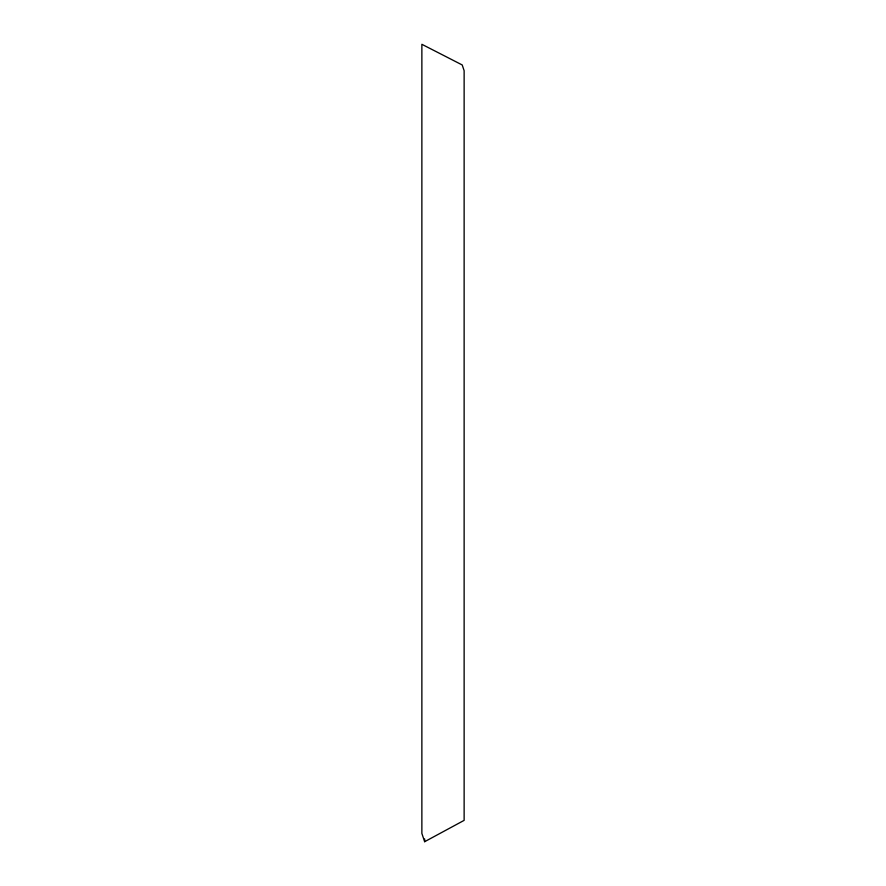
<?xml version="1.0" encoding="UTF-8"?>
<svg xmlns="http://www.w3.org/2000/svg" width="886" height="886" viewBox="0 0 886 886"><rect width="100%" height="100%" fill="white"/><g stroke="black" fill="none" stroke-linecap="round" stroke-linejoin="round"><path stroke-width="1.33" d="M424.649 841.7L464.131 820.37L464.131 70.692L462.204 64.955L421.869 44.3L421.869 833.438L424.649 841.7L424.649 838.931"/></g></svg>
